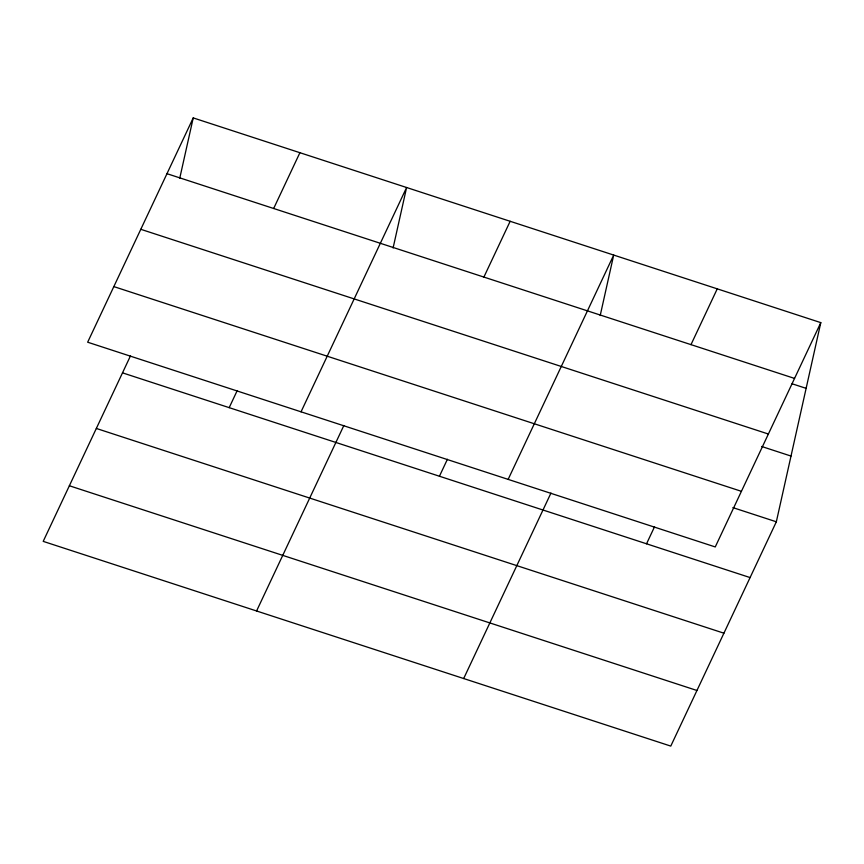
<?xml version="1.0" encoding="UTF-8"?>
<svg xmlns="http://www.w3.org/2000/svg" width="864" height="864" viewBox="0 0 864 864"><rect width="100%" height="100%" fill="white"/><g stroke="black" fill="none" stroke-linecap="round" stroke-linejoin="round"><path stroke-width="1.3" d="M179.723 178.362L193.223 117.904L820.8 322.628L776.336 521.791L670.777 746.096L43.2 541.372L130.486 355.871M393.098 247.968L406.598 187.51L301.039 411.815M600.199 315.533L613.699 255.064L508.151 479.38M193.223 117.904L87.664 342.209L715.252 546.944L820.8 322.628M273.661 208.494L299.905 152.701M229.187 407.657L237.179 390.668M256.576 610.978L343.872 425.477M483.894 277.074L510.149 221.292M439.43 476.237L447.422 459.259M463.676 678.542L550.973 493.042M690.995 344.639L717.25 288.846M646.531 543.802L654.523 526.813M166.968 173.686L794.545 378.421M792.061 383.767L806.123 388.346M140.8 229.306L768.377 434.03M761.605 446.472L791.003 456.062M113.832 286.6L741.42 491.324M732.866 507.611L776.336 521.791M122.504 372.848L750.082 577.573M96.336 428.458L723.913 633.193M69.368 485.762L696.946 690.487"/></g></svg>
